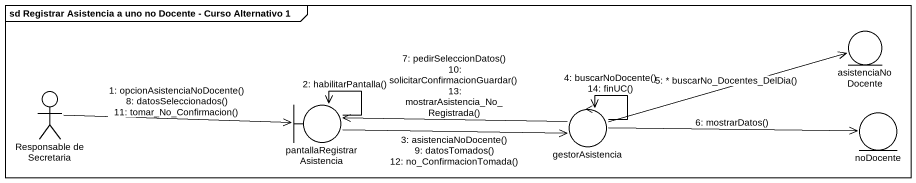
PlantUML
@startuml
mainframe sd Registrar Asistencia a uno no Docente - Curso Alternativo 1
entity asistenciaNoDocente
actor "Responsable de Secretaria" as Responsable_de_Secretaria
boundary pantallaRegistrarAsistencia
control gestorAsistencia
entity noDocente
Responsable_de_Secretaria -right-> pantallaRegistrarAsistencia : 1: opcionAsistenciaNoDocente()\n8: datosSeleccionados()\n11: tomar_No_Confirmacion()
pantallaRegistrarAsistencia --> pantallaRegistrarAsistencia : 2: habilitarPantalla()
pantallaRegistrarAsistencia -right-> gestorAsistencia : 3: asistenciaNoDocente()\n9: datosTomados()\n12: no_ConfirmacionTomada()
gestorAsistencia --> gestorAsistencia : 4: buscarNoDocente()\n14: finUC()
gestorAsistencia -right-> asistenciaNoDocente : 5: * buscarNo_Docentes_DelDia()
gestorAsistencia -right-> noDocente : 6: mostrarDatos()
gestorAsistencia -left-> pantallaRegistrarAsistencia : 7: pedirSeleccionDatos()\n10: solicitarConfirmacionGuardar()\n13: mostrarAsistencia_No_Registrada()
@enduml
